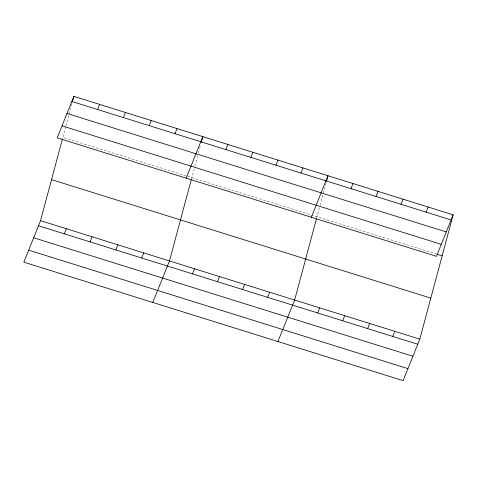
<?xml version="1.0" encoding="UTF-8"?>
<svg xmlns="http://www.w3.org/2000/svg" width="477" height="477" viewBox="0 0 477 477"><rect width="100%" height="100%" fill="white"/><g stroke="black" fill="none" stroke-linecap="round" stroke-linejoin="round"><path stroke-width="0.36" stroke-dasharray="2.38 1.79" d="M65.719 126.769L62.875 137.376L436.586 254.116M65.909 126.059L71.979 103.431M191.45 179.066L194.676 167.051M194.86 166.342L197.711 155.735M198.468 152.908L200.555 145.127M316.609 218.162L319.834 206.147M320.025 205.438L326.286 182.101"/><path stroke-width="0.72" d="M453.15 214.829L436.467 256.34L57.192 137.865L73.881 96.36L453.15 214.829L419.808 339.135L403.119 380.64L23.85 262.171L40.533 220.66L62.499 138.789M72.361 102.012L73.881 96.36M191.259 179.775L169.49 260.943L152.801 302.448M201.312 142.295L202.832 136.637L186.143 178.148M316.418 218.871L294.649 300.039L277.96 341.544M326.471 181.391L327.991 175.733L311.302 217.244M97.618 109.513L99.669 104.415M64.276 233.819L66.327 228.716M123.406 117.575L125.457 112.471M90.064 241.875L92.115 236.777M149.2 125.63L151.251 120.526M115.857 249.936L117.908 244.832M174.987 133.685L177.039 128.581M141.645 257.991L143.696 252.888M225.812 149.563L227.863 144.459M192.469 273.864L194.521 268.766M250.842 157.38L252.893 152.276M217.5 281.686L219.551 276.582M275.873 165.197L277.924 160.099M242.531 289.503L244.582 284.399M300.909 173.02L302.961 167.916M267.561 297.326L269.612 292.222M350.971 188.659L353.022 183.556M317.628 312.96L319.679 307.862M376.001 196.476L378.052 191.372M342.659 320.782L344.71 315.679M401.038 204.293L403.089 199.195M367.689 328.599L369.741 323.495M426.068 212.116L428.119 207.012M392.726 336.422L394.777 331.318M71.83 101.458L451.099 219.933M67.001 113.472L446.269 231.947M62.022 125.85L441.297 244.325M437.278 254.33L442.149 255.851M51.54 179.644L430.809 298.113M40.533 220.66L419.808 339.135M38.482 225.764L417.757 344.239M33.652 237.779L412.927 356.253M28.68 250.157L407.948 368.632"/></g></svg>
